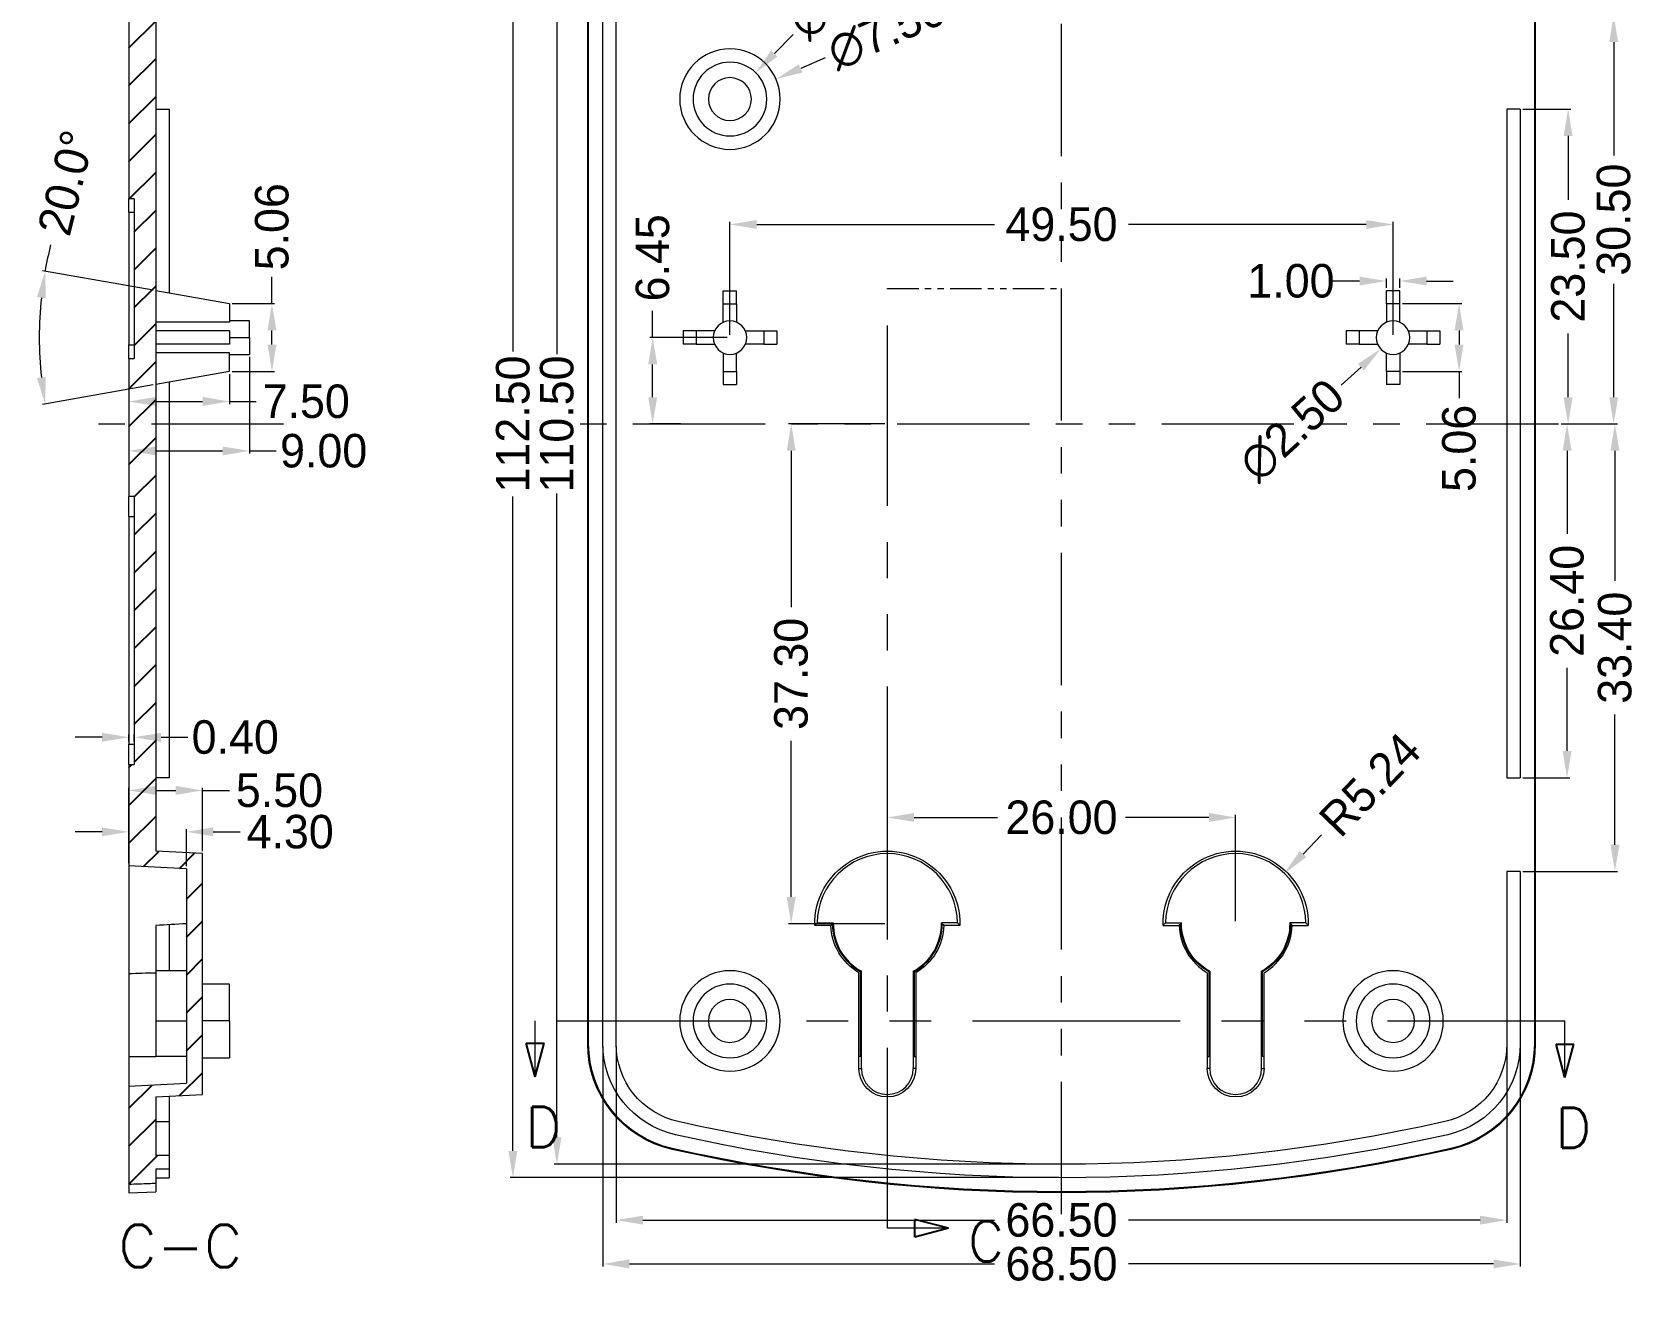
# Model space of a CAD drawing. Extents: x -222 to 335, y 201 to 414.
# Drawn here: x -109.7 to 10.1, y 228.7 to 322.2 of the extents above; entities that cross this region are included whole.
import ezdxf

# ---------------------------------------------------------------- set-up
doc = ezdxf.new("R2010")
doc.units = 0
doc.header["$MEASUREMENT"] = 0
doc.linetypes.add('PHANTOM', pattern=[2.5, 1.25, -0.25, 0.25, -0.25, 0.25, -0.25])
doc.layers.add('20', color=7, linetype='Continuous')
doc.layers.add('TOP', color=7, linetype='Continuous')
doc.styles.add('blockfont', font='simplex.shx', dxfattribs={"bigfont": 'bigfont'})
doc.dimstyles.get("Standard").update_dxf_attribs({"dimtxt": 0.18, "dimasz": 0.18, "dimexe": 0.18, "dimexo": 0.0625, "dimgap": 0.09, "dimtad": 0, "dimtih": 1, "dimtoh": 1, "dimdec": 4, "dimzin": 0, "dimdsep": 46, "dimtxsty": 'Standard', "dimcen": 0.09, "dimadec": 0, "dimazin": 0, "dimtfac": 1, "dimtdec": 4, "dimtofl": 0, "dimtmove": 0, "dimatfit": 3, "dimfxl": 0, "dimtolj": 1, "dimtzin": 0, "dimarcsym": 0})

# ---------------------------------------------------------------- blocks, each defined once
blk = doc.blocks.new('HATCH5')
at = {"color": 200, "linetype": 'Continuous'}
for p, q in [((175.77, 143.53), (176.76, 144.52)), ((175.77, 140.71), (178.5, 143.43)), ((175.77, 137.88), (177.77, 139.88)), ((175.77, 135.05), (177.77, 137.05)), ((175.77, 132.23), (177.77, 134.22)), ((175.77, 129.4), (177.77, 131.4)), ((175.77, 126.57), (177.77, 128.57)), ((175.77, 123.74), (177.77, 125.74)), ((175.77, 120.92), (177.77, 122.92)), ((175.77, 118.09), (177.77, 120.09)), ((175.77, 115.26), (177.77, 117.26)), ((175.77, 112.44), (177.77, 114.43)), ((175.77, 109.61), (177.77, 111.61)), ((175.77, 106.78), (177.77, 108.78)), ((175.8, 103.98), (177.77, 105.95)), ((176.17, 101.53), (177.77, 103.13)), ((176.17, 98.7), (177.77, 100.3)), ((176.17, 95.87), (177.58, 97.28)), ((177.58, 97.28), (177.77, 97.47)), ((176.17, 93.05), (177.77, 94.65)), ((175.77, 89.82), (177.77, 91.82)), ((175.77, 86.99), (177.77, 88.99)), ((175.77, 84.17), (177.77, 86.16)), ((176.17, 81.74), (177.77, 83.34)), ((176.17, 78.91), (177.77, 80.51)), ((176.17, 76.08), (177.77, 77.68)), ((176.17, 73.26), (177.77, 74.86)), ((176.17, 70.43), (177.77, 72.03)), ((176.17, 67.6), (177.77, 69.2)), ((176.17, 64.78), (177.77, 66.38)), ((176.17, 61.95), (177.77, 63.55)), ((175.77, 61.55), (176, 61.78)), ((175.77, 58.72), (177.77, 60.72)), ((175.77, 55.9), (177.77, 57.89)), ((176.85, 54.15), (178, 55.29)), ((179.54, 54.01), (180.68, 55.15)), ((180.07, 51.71), (181.27, 52.91)), ((180.07, 48.88), (181.27, 50.08)), ((180.07, 46.06), (181.27, 47.26)), ((180.07, 43.23), (181.27, 44.43)), ((180.07, 40.4), (181.27, 41.6)), ((179.55, 37.06), (181.27, 38.77)), ((175.77, 36.11), (177.51, 37.85)), ((175.77, 33.28), (177.77, 35.28)), ((175.77, 30.45), (177.9, 32.58))]:
    blk.add_line(p, q, dxfattribs=at)
blk = doc.blocks.new('ASSORTED_DRAFT6')
at = {"color": 13}
for p, q in [((240.39, 21.81, 240.39), (237.89, 22.48)), ((237.89, 21.14), (237.89, 22.48)), ((240.39, 21.81, 240.39), (237.89, 21.14))]:
    blk.add_line(p, q, dxfattribs=at)
blk = doc.blocks.new('ASSORTED_DRAFT7')
at = {"color": 13}
for p, q in [((288.76, 34.63, 288.76), (288.09, 37.13)), ((288.09, 37.13), (289.43, 37.13)), ((288.76, 34.63, 288.76), (289.43, 37.13))]:
    blk.add_line(p, q, dxfattribs=at)
blk = doc.blocks.new('ASSORTED_DRAFT8')
at = {"color": 13}
for p, q in [((202.02, 34.63, 202.02), (201.35, 37.13)), ((201.35, 37.13), (202.69, 37.13)), ((202.02, 34.63, 202.02), (202.69, 37.13))]:
    blk.add_line(p, q, dxfattribs=at)
blk = doc.blocks.new('*D97')
at = {"color": 4, "linetype": 'Continuous', "lineweight": 9}
for p, q in [((-45.82, 255.9), (-45.82, 263.83)), ((-43.82, 263.63), (-37.6, 263.63)), ((-21.82, 263.63), (-28.04, 263.63)), ((-19.82, 255.9), (-19.82, 263.83))]:
    blk.add_line(p, q, dxfattribs=at)
for points in [[(-43.82, 263.97), (-43.82, 263.3), (-45.82, 263.63)], [(-21.82, 263.97), (-21.82, 263.3), (-19.82, 263.63)]]:
    blk.add_solid(points, dxfattribs=at)
at = {"layer": 'Defpoints', "color": 0, "linetype": 'Continuous', "lineweight": 9}
for p in [(-19.82, 263.63), (-45.82, 255.7), (-19.82, 255.7)]:
    blk.add_point(p, dxfattribs=at)
at = {"color": 3, "linetype": 'Continuous', "lineweight": 9, "insert": (-32.82, 263.63), "char_height": 2.5, "attachment_point": 5}
blk.add_mtext('\\A1;26.00', dxfattribs=at)
blk = doc.blocks.new('*D98')
at = {"color": 4, "linetype": 'Continuous', "lineweight": 9}
for p, q in [((-66.07, 246.53), (-66.07, 233.38)), ((0.43, 246.53), (0.43, 233.38)), ((-64.07, 233.58), (-37.81, 233.58)), ((-1.57, 233.58), (-27.83, 233.58))]:
    blk.add_line(p, q, dxfattribs=at)
for points in [[(-64.07, 233.91), (-64.07, 233.25), (-66.07, 233.58)], [(-1.57, 233.91), (-1.57, 233.25), (0.43, 233.58)]]:
    blk.add_solid(points, dxfattribs=at)
at = {"layer": 'Defpoints', "color": 0, "linetype": 'Continuous', "lineweight": 9}
for p in [(-66.07, 246.73), (0.43, 246.73), (0.43, 233.58)]:
    blk.add_point(p, dxfattribs=at)
at = {"color": 3, "linetype": 'Continuous', "lineweight": 9, "insert": (-32.82, 233.58), "char_height": 2.5, "attachment_point": 5}
blk.add_mtext('\\A1;66.50', dxfattribs=at)
blk = doc.blocks.new('*D99')
at = {"color": 4, "linetype": 'Continuous', "lineweight": 9}
for p, q in [((-67.07, 246.53), (-67.07, 230.11)), ((1.43, 246.53), (1.43, 230.11)), ((-65.07, 230.31), (-37.81, 230.31)), ((-0.57, 230.31), (-27.83, 230.31))]:
    blk.add_line(p, q, dxfattribs=at)
for points in [[(-65.07, 230.65), (-65.07, 229.98), (-67.07, 230.31)], [(-0.57, 230.65), (-0.57, 229.98), (1.43, 230.31)]]:
    blk.add_solid(points, dxfattribs=at)
at = {"layer": 'Defpoints', "color": 0, "linetype": 'Continuous', "lineweight": 9}
for p in [(-67.07, 246.73), (1.43, 246.73), (-67.07, 230.31)]:
    blk.add_point(p, dxfattribs=at)
at = {"color": 3, "linetype": 'Continuous', "lineweight": 9, "insert": (-32.82, 230.31), "char_height": 2.5, "attachment_point": 5}
blk.add_mtext('\\A1;68.50', dxfattribs=at)
blk = doc.blocks.new('*D100')
at = {"color": 4, "linetype": 'Continuous', "lineweight": 9}
for p, q in [((-57.57, 299.65), (-57.57, 308.09)), ((-55.57, 307.89), (-37.81, 307.89)), ((-10.07, 307.89), (-27.83, 307.89)), ((-8.07, 299.65), (-8.07, 308.09))]:
    blk.add_line(p, q, dxfattribs=at)
for points in [[(-55.57, 308.22), (-55.57, 307.56), (-57.57, 307.89)], [(-10.07, 308.22), (-10.07, 307.56), (-8.07, 307.89)]]:
    blk.add_solid(points, dxfattribs=at)
at = {"layer": 'Defpoints', "color": 0, "linetype": 'Continuous', "lineweight": 9}
for p in [(-8.07, 307.89), (-57.57, 299.45), (-8.07, 299.45)]:
    blk.add_point(p, dxfattribs=at)
at = {"color": 3, "linetype": 'Continuous', "lineweight": 9, "insert": (-32.82, 307.89), "char_height": 2.5, "attachment_point": 5}
blk.add_mtext('\\A1;49.50', dxfattribs=at)
blk = doc.blocks.new('*D101')
at = {"color": 4, "linetype": 'Continuous', "lineweight": 9}
for p, q in [((1.63, 316.5), (5.2, 316.5)), ((5, 314.5), (5, 309.74)), ((5, 295), (5, 299.76)), ((4.47, 293), (5.2, 293))]:
    blk.add_line(p, q, dxfattribs=at)
for points in [[(4.66, 314.5), (5.33, 314.5), (5, 316.5)], [(4.66, 295), (5.33, 295), (5, 293)]]:
    blk.add_solid(points, dxfattribs=at)
at = {"layer": 'Defpoints', "color": 0, "linetype": 'Continuous', "lineweight": 9}
for p in [(1.43, 316.5), (5, 316.5), (4.27, 293)]:
    blk.add_point(p, dxfattribs=at)
at = {"color": 3, "linetype": 'Continuous', "lineweight": 9, "insert": (5, 304.75), "char_height": 2.5, "attachment_point": 5, "rotation": 90}
blk.add_mtext('\\A1;23.50', dxfattribs=at)
blk = doc.blocks.new('*D102')
at = {"color": 4, "linetype": 'Continuous', "lineweight": 9}
for p, q in [((1.63, 323.5), (8.6, 323.5)), ((8.4, 321.5), (8.4, 313.03)), ((8.4, 295), (8.4, 303.46)), ((5.4, 293), (8.6, 293))]:
    blk.add_line(p, q, dxfattribs=at)
for points in [[(8.07, 321.5), (8.73, 321.5), (8.4, 323.5)], [(8.07, 295), (8.73, 295), (8.4, 293)]]:
    blk.add_solid(points, dxfattribs=at)
at = {"layer": 'Defpoints', "color": 0, "linetype": 'Continuous', "lineweight": 9}
for p in [(1.43, 323.5), (8.4, 323.5), (5.2, 293)]:
    blk.add_point(p, dxfattribs=at)
at = {"color": 3, "linetype": 'Continuous', "lineweight": 9, "insert": (8.4, 308.25), "char_height": 2.5, "attachment_point": 5, "rotation": 90}
blk.add_mtext('\\A1;30.50', dxfattribs=at)
blk = doc.blocks.new('*D103')
at = {"color": 4, "linetype": 'Continuous', "lineweight": 9}
for p, q in [((4.47, 293), (5.12, 293)), ((4.92, 291), (4.92, 284.79)), ((4.92, 268.6), (4.92, 274.81)), ((1.63, 266.6), (5.12, 266.6))]:
    blk.add_line(p, q, dxfattribs=at)
for points in [[(4.59, 291), (5.26, 291), (4.92, 293)], [(4.59, 268.6), (5.26, 268.6), (4.92, 266.6)]]:
    blk.add_solid(points, dxfattribs=at)
at = {"layer": 'Defpoints', "color": 0, "linetype": 'Continuous', "lineweight": 9}
for p in [(4.27, 293), (1.43, 266.6), (4.92, 266.6)]:
    blk.add_point(p, dxfattribs=at)
at = {"color": 3, "linetype": 'Continuous', "lineweight": 9, "insert": (4.92, 279.8), "char_height": 2.5, "attachment_point": 5, "rotation": 90}
blk.add_mtext('\\A1;26.40', dxfattribs=at)
blk = doc.blocks.new('*D104')
at = {"color": 4, "linetype": 'Continuous', "lineweight": 9}
for p, q in [((4.47, 293), (8.69, 293)), ((8.49, 291), (8.49, 281.29)), ((8.49, 261.6), (8.49, 271.31)), ((1.63, 259.6), (8.69, 259.6))]:
    blk.add_line(p, q, dxfattribs=at)
for points in [[(8.16, 291), (8.83, 291), (8.49, 293)], [(8.16, 261.6), (8.83, 261.6), (8.49, 259.6)]]:
    blk.add_solid(points, dxfattribs=at)
at = {"layer": 'Defpoints', "color": 0, "linetype": 'Continuous', "lineweight": 9}
for p in [(4.27, 293), (1.43, 259.6), (8.49, 259.6)]:
    blk.add_point(p, dxfattribs=at)
at = {"color": 3, "linetype": 'Continuous', "lineweight": 9, "insert": (8.49, 276.3), "char_height": 2.5, "attachment_point": 5, "rotation": 90}
blk.add_mtext('\\A1;33.40', dxfattribs=at)
blk = doc.blocks.new('*D105')
at = {"color": 4, "linetype": 'Continuous', "lineweight": 9}
for p, q in [((-46.02, 293), (-53.2, 293)), ((-53, 291), (-53, 279.34)), ((-53, 257.7), (-53, 269.36)), ((-46.02, 255.7), (-53.2, 255.7))]:
    blk.add_line(p, q, dxfattribs=at)
for points in [[(-53.33, 291), (-52.66, 291), (-53, 293)], [(-53.33, 257.7), (-52.66, 257.7), (-53, 255.7)]]:
    blk.add_solid(points, dxfattribs=at)
at = {"layer": 'Defpoints', "color": 0, "linetype": 'Continuous', "lineweight": 9}
for p in [(-53, 293), (-45.82, 293), (-45.82, 255.7)]:
    blk.add_point(p, dxfattribs=at)
at = {"color": 3, "linetype": 'Continuous', "lineweight": 9, "insert": (-53, 274.35), "char_height": 2.5, "attachment_point": 5, "rotation": 90}
blk.add_mtext('\\A1;37.30', dxfattribs=at)
blk = doc.blocks.new('*D107')
at = {"color": 4, "linetype": 'Continuous', "lineweight": 9}
blk.add_line((-13.4, 262.34), (-14.79, 260.9), dxfattribs=at)
blk.add_solid([(-15.03, 261.14), (-14.55, 260.67), (-16.18, 259.46)], dxfattribs=at)
at = {"layer": 'Defpoints', "color": 0, "linetype": 'Continuous', "lineweight": 9}
for p in [(-16.18, 259.46), (-19.82, 255.7)]:
    blk.add_point(p, dxfattribs=at)
at = {"color": 3, "linetype": 'Continuous', "lineweight": 9, "insert": (-9.79, 266.08), "char_height": 2.5, "attachment_point": 5, "rotation": 46.0093}
blk.add_mtext('\\A1;R5.24', dxfattribs=at)
blk = doc.blocks.new('*D108')
at = {"color": 4, "linetype": 'Continuous', "lineweight": 9}
for p, q in [((-63.34, 299.45), (-63.34, 301.45)), ((-57.77, 299.45), (-63.54, 299.45)), ((-63.34, 295), (-63.34, 297.45)), ((-61.27, 293), (-63.54, 293))]:
    blk.add_line(p, q, dxfattribs=at)
for points in [[(-63.67, 297.45), (-63, 297.45), (-63.34, 299.45)], [(-63.67, 295), (-63, 295), (-63.34, 293)]]:
    blk.add_solid(points, dxfattribs=at)
at = {"layer": 'Defpoints', "color": 0, "linetype": 'Continuous', "lineweight": 9}
for p in [(-63.34, 299.45), (-57.57, 299.45), (-61.07, 293)]:
    blk.add_point(p, dxfattribs=at)
at = {"color": 3, "linetype": 'Continuous', "lineweight": 9, "insert": (-63.34, 305.4), "char_height": 2.5, "attachment_point": 5, "rotation": 90}
blk.add_mtext('\\A1;6.45', dxfattribs=at)
blk = doc.blocks.new('*D109')
at = {"color": 4, "linetype": 'Continuous', "lineweight": 9}
for p, q in [((-33.02, 348.25), (-70.69, 348.25)), ((-70.49, 346.25), (-70.49, 298.2)), ((-70.49, 239.75), (-70.49, 287.8)), ((-33.02, 237.75), (-70.69, 237.75))]:
    blk.add_line(p, q, dxfattribs=at)
for points in [[(-70.82, 346.25), (-70.15, 346.25), (-70.49, 348.25)], [(-70.82, 239.75), (-70.15, 239.75), (-70.49, 237.75)]]:
    blk.add_solid(points, dxfattribs=at)
at = {"layer": 'Defpoints', "color": 0, "linetype": 'Continuous', "lineweight": 9}
for p in [(-32.82, 348.25), (-70.49, 237.75), (-32.82, 237.75)]:
    blk.add_point(p, dxfattribs=at)
at = {"color": 3, "linetype": 'Continuous', "lineweight": 9, "insert": (-70.49, 293), "char_height": 2.5, "attachment_point": 5, "rotation": 90}
blk.add_mtext('\\A1;110.50', dxfattribs=at)
blk = doc.blocks.new('*D110')
at = {"color": 4, "linetype": 'Continuous', "lineweight": 9}
for p, q in [((-33.02, 349.25), (-73.97, 349.25)), ((-73.77, 347.25), (-73.77, 298.41)), ((-73.77, 238.75), (-73.77, 287.59)), ((-33.02, 236.75), (-73.97, 236.75))]:
    blk.add_line(p, q, dxfattribs=at)
for points in [[(-74.11, 347.25), (-73.44, 347.25), (-73.77, 349.25)], [(-74.11, 238.75), (-73.44, 238.75), (-73.77, 236.75)]]:
    blk.add_solid(points, dxfattribs=at)
at = {"layer": 'Defpoints', "color": 0, "linetype": 'Continuous', "lineweight": 9}
for p in [(-73.77, 349.25), (-32.82, 349.25), (-32.82, 236.75)]:
    blk.add_point(p, dxfattribs=at)
at = {"color": 3, "linetype": 'Continuous', "lineweight": 9, "insert": (-73.77, 293), "char_height": 2.5, "attachment_point": 5, "rotation": 90}
blk.add_mtext('\\A1;112.50', dxfattribs=at)
blk = doc.blocks.new('*D111')
at = {"color": 4, "linetype": 'Continuous', "lineweight": 9}
blk.add_line((-11.94, 295.9), (-10.46, 297.25), dxfattribs=at)
blk.add_solid([(-10.69, 297.49), (-10.24, 297), (-8.99, 298.6)], dxfattribs=at)
at = {"layer": 'Defpoints', "color": 0, "linetype": 'Continuous', "lineweight": 9}
for p in [(-7.15, 300.29), (-8.99, 298.6)]:
    blk.add_point(p, dxfattribs=at)
at = {"color": 3, "linetype": 'Continuous', "lineweight": 9, "insert": (-15.61, 292.52), "char_height": 2.5, "attachment_point": 5, "rotation": 42.5484}
blk.add_mtext('\\A1;∅2.50', dxfattribs=at)
blk = doc.blocks.new('*D112')
at = {"color": 4, "linetype": 'Continuous', "lineweight": 9}
blk.add_line((-52.86, 322.08), (-54.25, 320.65), dxfattribs=at)
blk.add_solid([(-54.49, 320.88), (-54.02, 320.42), (-55.65, 319.22)], dxfattribs=at)
at = {"layer": 'Defpoints', "color": 0, "linetype": 'Continuous', "lineweight": 9}
for p in [(-55.65, 319.22), (-59.49, 315.28)]:
    blk.add_point(p, dxfattribs=at)
at = {"color": 3, "linetype": 'Continuous', "lineweight": 9, "insert": (-49.37, 325.66), "char_height": 2.5, "attachment_point": 5, "rotation": 45.7391}
blk.add_mtext('\\A1;∅5.50', dxfattribs=at)
blk = doc.blocks.new('*D113')
at = {"color": 4, "linetype": 'Continuous', "lineweight": 9}
blk.add_line((-50.46, 320.33), (-52.29, 319.53), dxfattribs=at)
blk.add_solid([(-52.43, 319.84), (-52.16, 319.23), (-54.13, 318.74)], dxfattribs=at)
at = {"layer": 'Defpoints', "color": 0, "linetype": 'Continuous', "lineweight": 9}
for p in [(-54.13, 318.74), (-61.01, 315.76)]:
    blk.add_point(p, dxfattribs=at)
at = {"color": 3, "linetype": 'Continuous', "lineweight": 9, "insert": (-45.88, 322.31), "char_height": 2.5, "attachment_point": 5, "rotation": 23.429}
blk.add_mtext('\\A1;∅7.50', dxfattribs=at)
blk = doc.blocks.new('*D114')
at = {"color": 4, "linetype": 'Continuous', "lineweight": 9}
for p, q in [((-10.57, 303.67), (-12.57, 303.67)), ((-8.57, 303.15), (-8.57, 303.87)), ((-7.57, 303.15), (-7.57, 303.87)), ((-5.57, 303.67), (-3.57, 303.67))]:
    blk.add_line(p, q, dxfattribs=at)
for points in [[(-10.57, 304), (-10.57, 303.34), (-8.57, 303.67)], [(-5.57, 304), (-5.57, 303.34), (-7.57, 303.67)]]:
    blk.add_solid(points, dxfattribs=at)
at = {"layer": 'Defpoints', "color": 0, "linetype": 'Continuous', "lineweight": 9}
for p in [(-8.57, 303.67), (-8.57, 302.95), (-7.57, 302.95)]:
    blk.add_point(p, dxfattribs=at)
at = {"color": 3, "linetype": 'Continuous', "lineweight": 9, "insert": (-15.69, 303.67), "char_height": 2.5, "attachment_point": 5}
blk.add_mtext('\\A1;1.00', dxfattribs=at)
blk = doc.blocks.new('*D116')
at = {"color": 4, "linetype": 'Continuous', "lineweight": 9}
for p, q in [((-7.37, 301.98), (-2.94, 301.98)), ((-3.14, 299.98), (-3.14, 298.92)), ((-7.37, 296.92), (-2.94, 296.92)), ((-3.14, 296.92), (-3.14, 294.92))]:
    blk.add_line(p, q, dxfattribs=at)
for points in [[(-3.48, 299.98), (-2.81, 299.98), (-3.14, 301.98)], [(-3.48, 298.92), (-2.81, 298.92), (-3.14, 296.92)]]:
    blk.add_solid(points, dxfattribs=at)
at = {"layer": 'Defpoints', "color": 0, "linetype": 'Continuous', "lineweight": 9}
for p in [(-7.57, 301.98), (-7.57, 296.92), (-3.14, 296.92)]:
    blk.add_point(p, dxfattribs=at)
at = {"color": 3, "linetype": 'Continuous', "lineweight": 9, "insert": (-3.14, 291.18), "char_height": 2.5, "attachment_point": 5, "rotation": 90}
blk.add_mtext('\\A1;5.06', dxfattribs=at)
blk = doc.blocks.new('*D123')
at = {"color": 4, "linetype": 'Continuous', "lineweight": 9}
for p, q in [((-104.44, 262.56), (-106.44, 262.56)), ((-102.44, 260.22), (-102.44, 262.76)), ((-98.14, 260), (-98.14, 262.76)), ((-96.14, 262.56), (-94.14, 262.56))]:
    blk.add_line(p, q, dxfattribs=at)
for points in [[(-104.44, 262.89), (-104.44, 262.23), (-102.44, 262.56)], [(-96.14, 262.89), (-96.14, 262.23), (-98.14, 262.56)]]:
    blk.add_solid(points, dxfattribs=at)
at = {"layer": 'Defpoints', "color": 0, "linetype": 'Continuous', "lineweight": 9}
for p in [(-98.14, 262.56), (-102.44, 260.02), (-98.14, 259.8)]:
    blk.add_point(p, dxfattribs=at)
at = {"color": 3, "linetype": 'Continuous', "lineweight": 9, "insert": (-90.4, 262.56), "char_height": 2.5, "attachment_point": 5}
blk.add_mtext('\\A1;4.30', dxfattribs=at)
blk = doc.blocks.new('*D124')
at = {"color": 4, "linetype": 'Continuous', "lineweight": 9}
for p, q in [((-102.44, 260.22), (-102.44, 265.85)), ((-100.44, 265.65), (-98.94, 265.65)), ((-96.94, 261.13), (-96.94, 265.85)), ((-96.94, 265.65), (-94.94, 265.65))]:
    blk.add_line(p, q, dxfattribs=at)
for points in [[(-100.44, 265.99), (-100.44, 265.32), (-102.44, 265.65)], [(-98.94, 265.99), (-98.94, 265.32), (-96.94, 265.65)]]:
    blk.add_solid(points, dxfattribs=at)
at = {"layer": 'Defpoints', "color": 0, "linetype": 'Continuous', "lineweight": 9}
for p in [(-96.94, 265.65), (-102.44, 260.02), (-96.94, 260.93)]:
    blk.add_point(p, dxfattribs=at)
at = {"color": 3, "linetype": 'Continuous', "lineweight": 9, "insert": (-91.2, 265.65), "char_height": 2.5, "attachment_point": 5}
blk.add_mtext('\\A1;5.50', dxfattribs=at)
blk = doc.blocks.new('*D125')
at = {"color": 4, "linetype": 'Continuous', "lineweight": 9}
for p, q in [((-104.44, 269.62), (-106.44, 269.62)), ((-102.44, 269.3), (-102.44, 269.82)), ((-102.04, 269.3), (-102.04, 269.82)), ((-100.04, 269.62), (-98.04, 269.62))]:
    blk.add_line(p, q, dxfattribs=at)
for points in [[(-104.44, 269.95), (-104.44, 269.28), (-102.44, 269.62)], [(-100.04, 269.95), (-100.04, 269.28), (-102.04, 269.62)]]:
    blk.add_solid(points, dxfattribs=at)
at = {"layer": 'Defpoints', "color": 0, "linetype": 'Continuous', "lineweight": 9}
for p in [(-102.04, 269.62), (-102.44, 269.1), (-102.04, 269.1)]:
    blk.add_point(p, dxfattribs=at)
at = {"color": 3, "linetype": 'Continuous', "lineweight": 9, "insert": (-94.5, 269.62), "char_height": 2.5, "attachment_point": 5}
blk.add_mtext('\\A1;0.40', dxfattribs=at)
blk = doc.blocks.new('*D126')
at = {"color": 4, "linetype": 'Continuous', "lineweight": 9}
for p, q in [((-91.76, 301.98), (-91.76, 303.98)), ((-94.74, 301.98), (-91.56, 301.98)), ((-91.76, 298.92), (-91.76, 299.98)), ((-94.74, 296.92), (-91.56, 296.92))]:
    blk.add_line(p, q, dxfattribs=at)
for points in [[(-92.09, 299.98), (-91.42, 299.98), (-91.76, 301.98)], [(-92.09, 298.92), (-91.42, 298.92), (-91.76, 296.92)]]:
    blk.add_solid(points, dxfattribs=at)
at = {"layer": 'Defpoints', "color": 0, "linetype": 'Continuous', "lineweight": 9}
for p in [(-94.94, 301.98), (-91.76, 301.98), (-94.94, 296.92)]:
    blk.add_point(p, dxfattribs=at)
at = {"color": 3, "linetype": 'Continuous', "lineweight": 9, "insert": (-91.76, 307.72), "char_height": 2.5, "attachment_point": 5, "rotation": 90}
blk.add_mtext('\\A1;5.06', dxfattribs=at)
blk = doc.blocks.new('*D127')
at = {"color": 4, "linetype": 'Continuous', "lineweight": 9}
for p, q in [((-100.63, 302.98), (-108.89, 304.44)), ((-100.63, 295.91), (-108.89, 294.46))]:
    blk.add_line(p, q, dxfattribs=at)
for start, end in [(165.9837, 170), (174.0163, 185.9837)]:
    blk.add_arc((-80.59, 299.45), 28.54, start, end, dxfattribs=at)
for points in [[(-109.3, 302.47), (-108.64, 302.38), (-108.69, 304.4)], [(-108.64, 296.52), (-109.3, 296.43), (-108.69, 294.49)]]:
    blk.add_solid(points, dxfattribs=at)
at = {"layer": 'Defpoints', "color": 0, "linetype": 'Continuous', "lineweight": 9}
for p in [(-100.44, 302.95), (-94.94, 301.98), (-109.08, 297.79), (-100.44, 295.95), (-94.94, 296.92)]:
    blk.add_point(p, dxfattribs=at)
at = {"color": 3, "linetype": 'Continuous', "lineweight": 9, "insert": (-107.12, 311), "char_height": 2.5, "attachment_point": 5, "rotation": 75.9837}
blk.add_mtext('\\A1;20.0°', dxfattribs=at)
blk = doc.blocks.new('*D128')
at = {"color": 4, "linetype": 'Continuous', "lineweight": 9}
for p, q in [((-94.94, 296.72), (-94.94, 294.48)), ((-102.44, 295.39), (-102.44, 294.48)), ((-100.44, 294.68), (-96.94, 294.68)), ((-94.94, 294.68), (-92.94, 294.68))]:
    blk.add_line(p, q, dxfattribs=at)
for points in [[(-100.44, 295.02), (-100.44, 294.35), (-102.44, 294.68)], [(-96.94, 295.02), (-96.94, 294.35), (-94.94, 294.68)]]:
    blk.add_solid(points, dxfattribs=at)
at = {"layer": 'Defpoints', "color": 0, "linetype": 'Continuous', "lineweight": 9}
for p in [(-94.94, 296.92), (-102.44, 295.59), (-94.94, 294.68)]:
    blk.add_point(p, dxfattribs=at)
at = {"color": 3, "linetype": 'Continuous', "lineweight": 9, "insert": (-89.2, 294.68), "char_height": 2.5, "attachment_point": 5}
blk.add_mtext('\\A1;7.50', dxfattribs=at)
blk = doc.blocks.new('*D129')
at = {"color": 4, "linetype": 'Continuous', "lineweight": 9}
for p, q in [((-93.44, 298), (-93.44, 290.79)), ((-102.44, 292.61), (-102.44, 290.79)), ((-100.44, 290.99), (-95.44, 290.99)), ((-93.44, 290.99), (-91.44, 290.99))]:
    blk.add_line(p, q, dxfattribs=at)
for points in [[(-100.44, 291.32), (-100.44, 290.66), (-102.44, 290.99)], [(-95.44, 291.32), (-95.44, 290.66), (-93.44, 290.99)]]:
    blk.add_solid(points, dxfattribs=at)
at = {"layer": 'Defpoints', "color": 0, "linetype": 'Continuous', "lineweight": 9}
for p in [(-93.44, 298.2), (-102.44, 292.81), (-93.44, 290.99)]:
    blk.add_point(p, dxfattribs=at)
at = {"color": 3, "linetype": 'Continuous', "lineweight": 9, "insert": (-87.9, 290.99), "char_height": 2.5, "attachment_point": 5}
blk.add_mtext('\\A1;9.00', dxfattribs=at)

msp = doc.modelspace()

# ---------------------------------------------------------------- linework, layer by layer
at = {"layer": '20', "color": 1, "linetype": 'PHANTOM', "lineweight": 9, "ltscale": 7.895389}
for p, q in [((-32.819, 234.034), (-32.819, 352.003)), ((-90.887, 292.997), (-104.934, 292.997)), ((4.27, 292.997), (-69.979, 292.997))]:
    msp.add_line(p, q, dxfattribs=at)
at = {"layer": '20', "color": 7, "linetype": 'Continuous', "lineweight": 9}
for p, q in [((-102.438, 350.367), (-102.438, 309.797)), ((-100.438, 348.247), (-100.438, 303.099)), ((-68.189, 246.734), (-68.189, 335.634)), ((-68.119, 246.734), (-68.119, 335.634)), ((-67.069, 246.734), (-67.069, 335.634)), ((-66.069, 246.734), (-66.069, 335.634)), ((2.481, 335.634), (2.481, 246.734)), ((2.551, 335.634), (2.551, 246.734)), ((-100.438, 316.497), (-99.438, 316.497)), ((-99.438, 316.497), (-99.438, 302.771)), ((1.431, 316.497), (0.431, 316.497)), ((0.431, 316.497), (0.431, 266.597)), ((1.431, 316.497), (1.431, 266.597)), ((-102.438, 308.797), (-102.438, 309.797)), ((-102.038, 309.797), (-102.438, 309.797)), ((-102.038, 309.797), (-102.038, 303.099)), ((-102.438, 308.797), (-102.438, 298.897)), ((-102.438, 308.797), (-102.038, 308.797)), ((-102.038, 303.099), (-102.038, 297.897)), ((-100.438, 303.099), (-100.438, 261.118)), ((-94.938, 301.977), (-100.438, 302.947)), ((-94.938, 301.977), (-94.938, 300.593)), ((-58.069, 301.977), (-58.069, 302.947)), ((-58.069, 302.947), (-57.069, 302.947)), ((-58.069, 301.977), (-57.069, 301.977)), ((-58.069, 300.593), (-58.069, 301.977)), ((-57.069, 301.977), (-57.069, 302.947)), ((-57.069, 301.977), (-57.069, 300.593)), ((-8.569, 301.977), (-8.569, 302.947)), ((-7.569, 302.947), (-8.569, 302.947)), ((-8.569, 301.977), (-8.569, 300.593)), ((-7.569, 301.977), (-8.569, 301.977)), ((-7.569, 301.977), (-7.569, 302.947)), ((-7.569, 300.593), (-7.569, 301.977)), ((-93.438, 300.697), (-94.938, 300.697)), ((-93.438, 299.447), (-93.438, 300.697)), ((-94.938, 300.593), (-100.438, 300.593)), ((-94.938, 299.947), (-100.438, 299.947)), ((-94.938, 299.947), (-94.938, 298.947)), ((-61.069, 299.947), (-61.069, 298.947)), ((-60.1, 299.947), (-61.069, 299.947)), ((-60.1, 299.947), (-60.1, 298.947)), ((-58.715, 299.947), (-60.1, 299.947)), ((-56.424, 299.947), (-55.039, 299.947)), ((-55.039, 299.947), (-55.039, 298.947)), ((-55.039, 299.947), (-54.069, 299.947)), ((-54.069, 299.947), (-54.069, 298.947)), ((-11.569, 299.947), (-11.569, 298.947)), ((-10.6, 299.947), (-11.569, 299.947)), ((-10.6, 299.947), (-10.6, 298.947)), ((-9.215, 299.947), (-10.6, 299.947)), ((-6.924, 299.947), (-5.539, 299.947)), ((-5.539, 299.947), (-4.569, 299.947)), ((-5.539, 299.947), (-5.539, 298.947)), ((-4.569, 299.947), (-4.569, 298.947)), ((-102.438, 297.897), (-102.438, 298.897)), ((-102.438, 298.897), (-102.038, 298.897)), ((-94.938, 298.947), (-100.438, 298.947)), ((-94.938, 298.301), (-100.438, 298.301)), ((-94.938, 299.447), (-93.438, 299.447)), ((-94.938, 296.917), (-94.938, 298.301)), ((-93.438, 299.447), (-93.438, 298.197)), ((-60.1, 298.947), (-61.069, 298.947)), ((-60.1, 298.947), (-58.715, 298.947)), ((-58.069, 298.301), (-58.069, 296.917)), ((-57.069, 296.917), (-57.069, 298.301)), ((-55.039, 298.947), (-56.424, 298.947)), ((-55.039, 298.947), (-54.069, 298.947)), ((-10.6, 298.947), (-11.569, 298.947)), ((-10.6, 298.947), (-9.215, 298.947)), ((-8.569, 296.917), (-8.569, 298.301)), ((-7.569, 298.301), (-7.569, 296.917)), ((-5.539, 298.947), (-6.924, 298.947)), ((-5.539, 298.947), (-4.569, 298.947)), ((-102.438, 297.897), (-102.038, 297.897)), ((-102.438, 297.897), (-102.438, 287.597)), ((-94.938, 298.197), (-93.438, 298.197)), ((-94.938, 296.917), (-100.438, 295.947)), ((-99.438, 296.123), (-99.438, 266.597)), ((-58.069, 296.917), (-57.069, 296.917)), ((-58.069, 296.917), (-58.069, 295.947)), ((-58.069, 295.947), (-57.069, 295.947)), ((-57.069, 296.917), (-57.069, 295.947)), ((-8.569, 296.917), (-8.569, 295.947)), ((-7.569, 296.917), (-8.569, 296.917)), ((-7.569, 295.947), (-8.569, 295.947)), ((-7.569, 296.917), (-7.569, 295.947)), ((-102.438, 286.097), (-102.438, 287.597)), ((-102.038, 287.597), (-102.438, 287.597)), ((-102.038, 287.597), (-102.038, 267.597)), ((-102.438, 286.097), (-102.438, 269.097)), ((-102.438, 286.097), (-102.038, 286.097)), ((-102.438, 269.097), (-102.038, 269.097)), ((-102.438, 267.597), (-102.438, 269.097)), ((-102.438, 267.597), (-102.038, 267.597)), ((-102.438, 267.597), (-102.438, 260.022)), ((-99.438, 266.597), (-100.438, 266.597)), ((0.431, 266.597), (1.431, 266.597)), ((-98.138, 259.797), (-102.438, 260.022)), ((-102.438, 260.022), (-102.438, 251.988)), ((-96.938, 260.934), (-100.438, 261.118)), ((-96.938, 242.96), (-96.938, 260.934)), ((-98.138, 259.797), (-98.138, 243.797)), ((1.431, 259.597), (0.431, 259.597)), ((0.431, 259.597), (0.431, 246.734)), ((1.431, 259.597), (1.431, 246.734)), ((-100.438, 255.576), (-100.438, 252.048)), ((-99.438, 255.629), (-99.438, 252.197)), ((-50.038, 255.576), (-51.239, 255.576)), ((-51.056, 255.76), (-49.856, 255.76)), ((-40.583, 255.76), (-41.783, 255.76)), ((-40.4, 255.576), (-41.601, 255.576)), ((-25.239, 255.576), (-24.038, 255.576)), ((-25.056, 255.76), (-23.856, 255.76)), ((-14.583, 255.76), (-15.783, 255.76)), ((-15.601, 255.576), (-14.4, 255.576)), ((-102.438, 251.988), (-102.438, 245.797)), ((-98.138, 252.197), (-100.438, 252.197)), ((-100.438, 252.048), (-100.438, 245.797)), ((-47.94, 245.797), (-47.94, 252.048)), ((-47.819, 245.797), (-47.819, 252.118)), ((-47.756, 244.897), (-47.756, 252.155)), ((-43.882, 252.155), (-43.882, 244.897)), ((-43.819, 252.118), (-43.819, 245.797)), ((-43.699, 252.048), (-43.699, 245.797)), ((-21.94, 252.048), (-21.94, 245.797)), ((-21.819, 252.118), (-21.819, 245.797)), ((-21.756, 252.155), (-21.756, 244.897)), ((-17.882, 244.897), (-17.882, 252.155)), ((-17.819, 245.797), (-17.819, 252.118)), ((-17.699, 245.797), (-17.699, 252.048)), ((-94.938, 251.197), (-96.938, 251.197)), ((-94.938, 248.447), (-94.938, 251.197)), ((-100.438, 248.447), (-98.138, 248.447)), ((-94.938, 248.447), (-96.938, 248.447)), ((-94.938, 248.447), (-94.938, 245.697)), ((-102.438, 245.797), (-100.438, 245.797)), ((-102.438, 245.797), (-102.438, 243.572)), ((-98.138, 245.797), (-100.438, 245.797)), ((-96.938, 245.697), (-94.938, 245.697)), ((-68.119, 246.734), (-68.189, 246.734)), ((-47.94, 244.897), (-47.94, 245.797)), ((-47.819, 245.797), (-47.94, 245.797)), ((-43.819, 245.797), (-43.699, 245.797)), ((-43.699, 245.797), (-43.699, 244.897)), ((-21.94, 245.797), (-21.94, 244.897)), ((-21.94, 245.797), (-21.819, 245.797)), ((-17.699, 245.797), (-17.819, 245.797)), ((-17.699, 244.897), (-17.699, 245.797)), ((2.481, 246.734), (2.551, 246.734)), ((-47.94, 244.897), (-47.756, 244.897)), ((-43.699, 244.897), (-43.882, 244.897)), ((-21.756, 244.897), (-21.94, 244.897)), ((-17.882, 244.897), (-17.699, 244.897)), ((-102.438, 243.572), (-98.138, 243.797)), ((-102.438, 243.572), (-102.438, 236.268)), ((-100.438, 242.776), (-96.938, 242.96)), ((-100.438, 242.776), (-100.438, 238.398)), ((-99.438, 242.829), (-99.438, 240.93)), ((-100.438, 240.93), (-99.438, 240.93)), ((-99.438, 240.93), (-99.438, 238.398)), ((-61.878, 238.93), (-61.893, 238.862)), ((-3.761, 238.93), (-3.746, 238.862)), ((-99.438, 238.398), (-100.438, 238.398)), ((-100.438, 237.393), (-100.438, 236.338)), ((-99.438, 237.393), (-100.438, 237.393)), ((-99.438, 238.398), (-99.438, 237.393)), ((-99.438, 237.393), (-99.438, 236.747)), ((-102.438, 236.268), (-102.438, 235.627)), ((-100.438, 236.747), (-99.438, 236.747)), ((-100.438, 236.338), (-100.438, 235.697)), ((-102.438, 235.627), (-100.438, 235.697))]:
    msp.add_line(p, q, dxfattribs=at)
at = {"layer": '20', "color": 1, "linetype": 'PHANTOM', "lineweight": 9, "ltscale": 10.781708}
msp.add_line((-45.819, 232.972), (-45.819, 303.099), dxfattribs=at)
at = {"layer": '20', "color": 1, "linetype": 'PHANTOM', "lineweight": 9, "ltscale": 1.872066}
msp.add_line((-45.819, 303.099), (-32.715, 303.099), dxfattribs=at)
at = {"layer": '20', "color": 1, "linetype": 'Continuous', "lineweight": 9}
for p, q in [((-72.12, 244.282), (-72.12, 248.447)), ((4.764, 244.218), (4.764, 248.447)), ((-41.267, 232.972), (-45.819, 232.972))]:
    msp.add_line(p, q, dxfattribs=at)
at = {"layer": '20', "color": 1, "linetype": 'PHANTOM', "lineweight": 9, "ltscale": 12.391383}
msp.add_line((-70.435, 248.447), (4.764, 248.447), dxfattribs=at)
at = {"layer": '20', "color": 7, "linetype": 'Continuous', "lineweight": 9}
for centre, radius, start, end in [((-57.569, 317.247), 3.75, 0, 180), ((-57.569, 317.247), 2.75, 0, 180), ((-57.569, 317.247), 1.6, 0, 180), ((-57.569, 317.247), 3.75, 180, 0), ((-57.569, 317.247), 2.75, 180, 0), ((-57.569, 317.247), 1.6, 180, 0), ((-57.569, 299.447), 1.25, 0, 180), ((-8.069, 299.447), 1.25, 0, 180), ((-57.569, 299.447), 1.25, 180, 0), ((-8.069, 299.447), 1.25, 180, 0), ((-45.819, 255.697), 5.237, 0.68805, 179.31195), ((-19.819, 255.697), 5.237, 0.68805, 179.31195), ((-45.819, 255.697), 4.1, 180, 240.8036), ((-45.819, 255.697), 4.037, 179.10742, 241.32596), ((-45.819, 255.697), 4.037, 298.67404, 0.89258), ((-45.819, 255.697), 4.1, 299.1964, 0), ((-19.819, 255.697), 4.221, 181.63658, 239.8389), ((-19.819, 255.697), 4.221, 300.1611, 358.36342), ((-57.569, 248.447), 3.75, 0, 180), ((-8.069, 248.447), 3.75, 0, 180), ((-57.569, 248.447), 2.75, 0, 180), ((-8.069, 248.447), 2.75, 0, 180), ((-57.569, 248.447), 1.6, 0, 180), ((-8.069, 248.447), 1.6, 0, 180), ((-57.569, 248.447), 3.75, 180, 0), ((-57.569, 248.447), 2.75, 180, 0), ((-57.569, 248.447), 1.6, 180, 0), ((-8.069, 248.447), 3.75, 180, 0), ((-8.069, 248.447), 2.75, 180, 0), ((-8.069, 248.447), 1.6, 180, 0), ((-45.819, 244.897), 1.937, 180, 0), ((-19.819, 244.897), 1.937, 180, 0)]:
    msp.add_arc(centre, radius, start, end, dxfattribs=at)
at = {"layer": '20', "color": 7, "linetype": 'Continuous', "lineweight": 9, "extrusion": (0, 0, -1)}
for centre, radius, start, end in [((45.819, 255.697), 5.421, 358.72579, 181.27421), ((19.819, 255.697), 5.421, 358.72579, 181.27421), ((45.819, 255.697), 4.221, 300.1611, 358.36342), ((45.819, 255.697), 4.221, 181.63658, 239.8389), ((19.819, 255.697), 4.1, 299.1964, 0), ((19.819, 255.697), 4.037, 298.67404, 0.89258), ((19.819, 255.697), 4.037, 179.10742, 241.32596), ((19.819, 255.697), 4.1, 180, 240.8036), ((60.119, 246.734), 8.07, 282.69758, 0), ((60.119, 246.734), 8, 282.69758, 0), ((60.119, 246.734), 6.95, 282.69758, 0), ((60.119, 246.734), 5.95, 282.69758, 0), ((5.519, 246.734), 5.95, 180, 257.30242), ((5.519, 246.734), 6.95, 180, 257.30242), ((5.519, 246.734), 8, 180, 257.30242), ((5.519, 246.734), 8.07, 180, 257.30242), ((45.819, 244.897), 2.121, 180, 0), ((19.819, 244.897), 2.121, 180, 0), ((32.819, 367.898), 130.151, 257.30242, 282.69758), ((32.819, 367.898), 131.151, 257.30242, 282.69758), ((32.819, 367.898), 132.271, 257.30242, 282.69758), ((32.819, 367.898), 132.201, 257.30242, 282.69758)]:
    msp.add_arc(centre, radius, start, end, dxfattribs=at)
at = {"layer": '20', "color": 7, "linetype": 'Continuous', "lineweight": 9}
for points in [[(-98.138, 255.697), (-98.904, 255.657), (-99.671, 255.617), (-100.438, 255.576)], [(-51.239, 255.576), (-51.179, 255.638), (-51.118, 255.699), (-51.056, 255.76)], [(-49.919, 255.697), (-49.96, 255.657), (-49.999, 255.617), (-50.038, 255.576)], [(-49.856, 255.76), (-49.877, 255.739), (-49.898, 255.718), (-49.919, 255.697)], [(-41.783, 255.76), (-41.761, 255.739), (-41.74, 255.718), (-41.719, 255.697)], [(-41.719, 255.697), (-41.679, 255.657), (-41.64, 255.617), (-41.601, 255.576)], [(-40.4, 255.576), (-40.46, 255.638), (-40.521, 255.699), (-40.583, 255.76)], [(-25.239, 255.576), (-25.179, 255.638), (-25.118, 255.699), (-25.056, 255.76)], [(-24.038, 255.576), (-23.999, 255.617), (-23.96, 255.657), (-23.919, 255.697)], [(-23.856, 255.76), (-23.877, 255.739), (-23.898, 255.718), (-23.919, 255.697)], [(-15.783, 255.76), (-15.761, 255.739), (-15.74, 255.718), (-15.719, 255.697)], [(-15.601, 255.576), (-15.64, 255.617), (-15.679, 255.657), (-15.719, 255.697)], [(-14.4, 255.576), (-14.46, 255.638), (-14.521, 255.699), (-14.583, 255.76)], [(-102.438, 251.988), (-101.771, 252.008), (-101.104, 252.028), (-100.438, 252.048)], [(-47.756, 252.155), (-47.777, 252.143), (-47.798, 252.13), (-47.819, 252.118)], [(-43.882, 252.155), (-43.861, 252.143), (-43.84, 252.13), (-43.819, 252.118)], [(-21.756, 252.155), (-21.777, 252.143), (-21.798, 252.13), (-21.819, 252.118)], [(-17.882, 252.155), (-17.861, 252.143), (-17.84, 252.13), (-17.819, 252.118)]]:
    msp.add_open_spline(points, degree=3, dxfattribs=at)
msp.add_open_spline([(-102.438, 236.268), (-101.941, 236.285), (-101.444, 236.302), (-100.948, 236.32), (-100.778, 236.326), (-100.608, 236.332), (-100.438, 236.338)], degree=3, knots=[0, 0, 0, 0, 0.7450907, 0.7450907, 0.7450907, 1, 1, 1, 1], dxfattribs=at)

# ---------------------------------------------------------------- block references
at = {"layer": '20', "color": 200, "linetype": 'Continuous', "lineweight": 9}
msp.add_blockref('HATCH5', (-278.209, 205.815), dxfattribs=at)
at = {"layer": 'TOP', "color": 1, "linetype": 'Continuous', "lineweight": 9}
for name, p in [('ASSORTED_DRAFT8', (-274.14, 209.65)), ('ASSORTED_DRAFT7', (-283.995, 209.586)), ('ASSORTED_DRAFT6', (-281.656, 211.159))]:
    msp.add_blockref(name, p, dxfattribs=at)

# ---------------------------------------------------------------- texts
at = {"layer": 'TOP', "color": 1, "linetype": 'Continuous', "lineweight": 9, "line_spacing_factor": 0.903614, "style": 'blockfont'}
for s, insert, char_height, attachment_point in [('\\W01.000;D', (-72.855, 239.036), 3, 7), ('\\W01.000;D', (4.03, 238.971), 3, 7), ('\\W01.000; \\H3.17;C-C\\H3.17;', (-99.683, 230.069), 3.175, 8), ('\\W01.000;C', (-39.808, 230.503), 3, 7)]:
    msp.add_mtext(s, dxfattribs=dict(at, insert=insert, char_height=char_height, attachment_point=attachment_point))

# ---------------------------------------------------------------- dimensions: what is measured, and where the dimension line sits
at = {"color": 1, "linetype": 'Continuous', "lineweight": 9}
for base, p1, p2, picture, middle in [((-73.772, 349.247), (-32.819, 236.747), (-32.819, 349.247), '*D110', (-73.772, 292.997)), ((-70.486, 237.747), (-32.819, 348.247), (-32.819, 237.747), '*D109', (-70.486, 292.997)), ((8.401, 323.497), (5.196, 292.997), (1.431, 323.497), '*D102', (8.401, 308.247)), ((4.996, 316.497), (4.27, 292.997), (1.431, 316.497), '*D101', (4.996, 304.747)), ((-91.756, 301.977), (-94.938, 296.917), (-94.938, 301.977), '*D126', (-91.756, 307.719)), ((-63.336, 299.447), (-61.069, 292.997), (-57.569, 299.447), '*D108', (-63.336, 305.397)), ((-3.145, 296.917), (-7.569, 301.977), (-7.569, 296.917), '*D116', (-3.145, 291.175)), ((-52.997, 292.997), (-45.819, 255.697), (-45.819, 292.997), '*D105', (-52.997, 274.347)), ((4.924, 266.597), (4.27, 292.997), (1.431, 266.597), '*D103', (4.924, 279.797)), ((8.493, 259.597), (4.27, 292.997), (1.431, 259.597), '*D104', (8.493, 276.297))]:
    dim = msp.add_linear_dim(base=base, p1=p1, p2=p2, angle=90, dimstyle='Standard', override={"dimtxt": 2.5, "dimasz": 2, "dimexe": 0.2, "dimexo": 0.2, "dimgap": 0.2, "dimtih": 0, "dimtoh": 0, "dimdec": 2, "dimdsep": 0, "dimcen": 0, "dimclrd": 4, "dimclre": 4, "dimclrt": 3, "dimadec": 1, "dimtdec": 2, "dimlwd": 9, "dimlwe": 9}, dxfattribs=at)
    dim.commit()
    dim.dimension.update_dxf_attribs({"geometry": picture, "text_midpoint": middle})
for p1, p2, picture, middle in [((-59.489, 315.278), (-55.65, 319.216), '*D112', (-49.375, 325.656)), ((-61.01, 315.756), (-54.128, 318.738), '*D113', (-45.878, 322.313)), ((-7.148, 300.292), (-8.99, 298.602), '*D111', (-15.614, 292.521))]:
    dim = msp.add_diameter_dim_2p(p1=p1, p2=p2, dimstyle='Standard', override={"dimtxt": 2.5, "dimasz": 2, "dimexe": 0.2, "dimexo": 0.2, "dimgap": 0.2, "dimtih": 0, "dimtoh": 0, "dimdec": 2, "dimdsep": 0, "dimcen": 0, "dimclrd": 4, "dimclre": 4, "dimclrt": 3, "dimadec": 1, "dimtdec": 2, "dimlwd": 9, "dimlwe": 9}, dxfattribs=at)
    dim.commit()
    dim.dimension.update_dxf_attribs({"geometry": picture, "text_midpoint": middle})
dim = msp.add_angular_dim_2l(base=(-109.077, 297.788), line1=((-94.938, 301.977), (-100.438, 302.947)), line2=((-94.938, 296.917), (-100.438, 295.947)), dimstyle='Standard', override={"dimtxt": 2.5, "dimasz": 2, "dimexe": 0.2, "dimexo": 0.2, "dimgap": 0.2, "dimtih": 0, "dimtoh": 0, "dimdec": 2, "dimdsep": 0, "dimcen": 0, "dimclrd": 4, "dimclre": 4, "dimclrt": 3, "dimadec": 1, "dimtdec": 2, "dimlwd": 9, "dimlwe": 9}, dxfattribs=at)
dim.commit()
dim.dimension.update_dxf_attribs({"geometry": '*D127', "text_midpoint": (-107.118, 311)})
for base, p1, p2, picture, middle in [((-8.069, 307.89), (-57.569, 299.447), (-8.069, 299.447), '*D100', (-32.819, 307.89)), ((-8.569, 303.67), (-7.569, 302.947), (-8.569, 302.947), '*D114', (-15.686, 303.67)), ((-102.038, 269.617), (-102.438, 269.097), (-102.038, 269.097), '*D125', (-94.504, 269.617)), ((-96.938, 265.654), (-102.438, 260.022), (-96.938, 260.934), '*D124', (-91.196, 265.654)), ((-19.819, 263.634), (-45.819, 255.697), (-19.819, 255.697), '*D97', (-32.819, 263.634)), ((-98.138, 262.558), (-102.438, 260.022), (-98.138, 259.797), '*D123', (-90.396, 262.558)), ((-67.069, 230.313), (1.431, 246.734), (-67.069, 246.734), '*D99', (-32.819, 230.313)), ((0.431, 233.58), (-66.069, 246.734), (0.431, 246.734), '*D98', (-32.819, 233.58))]:
    dim = msp.add_linear_dim(base=base, p1=p1, p2=p2, dimstyle='Standard', override={"dimtxt": 2.5, "dimasz": 2, "dimexe": 0.2, "dimexo": 0.2, "dimgap": 0.2, "dimtih": 0, "dimtoh": 0, "dimdec": 2, "dimdsep": 0, "dimcen": 0, "dimclrd": 4, "dimclre": 4, "dimclrt": 3, "dimadec": 1, "dimtdec": 2, "dimlwd": 9, "dimlwe": 9}, dxfattribs=at)
    dim.commit()
    dim.dimension.update_dxf_attribs({"geometry": picture, "text_midpoint": middle})
for base, p1, p2, picture, middle in [((-93.438, 290.991), (-102.438, 292.808), (-93.438, 298.197), '*D129', (-87.904, 290.991)), ((-94.938, 294.682), (-102.438, 295.594), (-94.938, 296.917), '*D128', (-89.196, 294.682))]:
    dim = msp.add_linear_dim(base=base, p1=p1, p2=p2, dimstyle='Standard', override={"dimtxt": 2.5, "dimasz": 2, "dimexe": 0.2, "dimexo": 0.2, "dimgap": 0.2, "dimtih": 0, "dimtoh": 0, "dimdec": 2, "dimdsep": 0, "dimcen": 0, "dimclrd": 4, "dimclre": 4, "dimclrt": 3, "dimadec": 1, "dimtdec": 2, "dimlwd": 9, "dimlwe": 9}, dxfattribs=at)
    dim.commit()
    dim.dimension.update_dxf_attribs({"geometry": picture, "text_midpoint": middle, "dimtype": 160})
dim = msp.add_radius_dim(center=(-19.819, 255.697), mpoint=(-16.182, 259.465), dimstyle='Standard', override={"dimtxt": 2.5, "dimasz": 2, "dimexe": 0.2, "dimexo": 0.2, "dimgap": 0.2, "dimtih": 0, "dimtoh": 0, "dimdec": 2, "dimdsep": 0, "dimcen": 0, "dimclrd": 4, "dimclre": 4, "dimclrt": 3, "dimadec": 1, "dimtdec": 2, "dimlwd": 9, "dimlwe": 9}, dxfattribs=at)
dim.commit()
dim.dimension.update_dxf_attribs({"geometry": '*D107', "text_midpoint": (-9.792, 266.084)})

doc.saveas('drawing.dxf')
